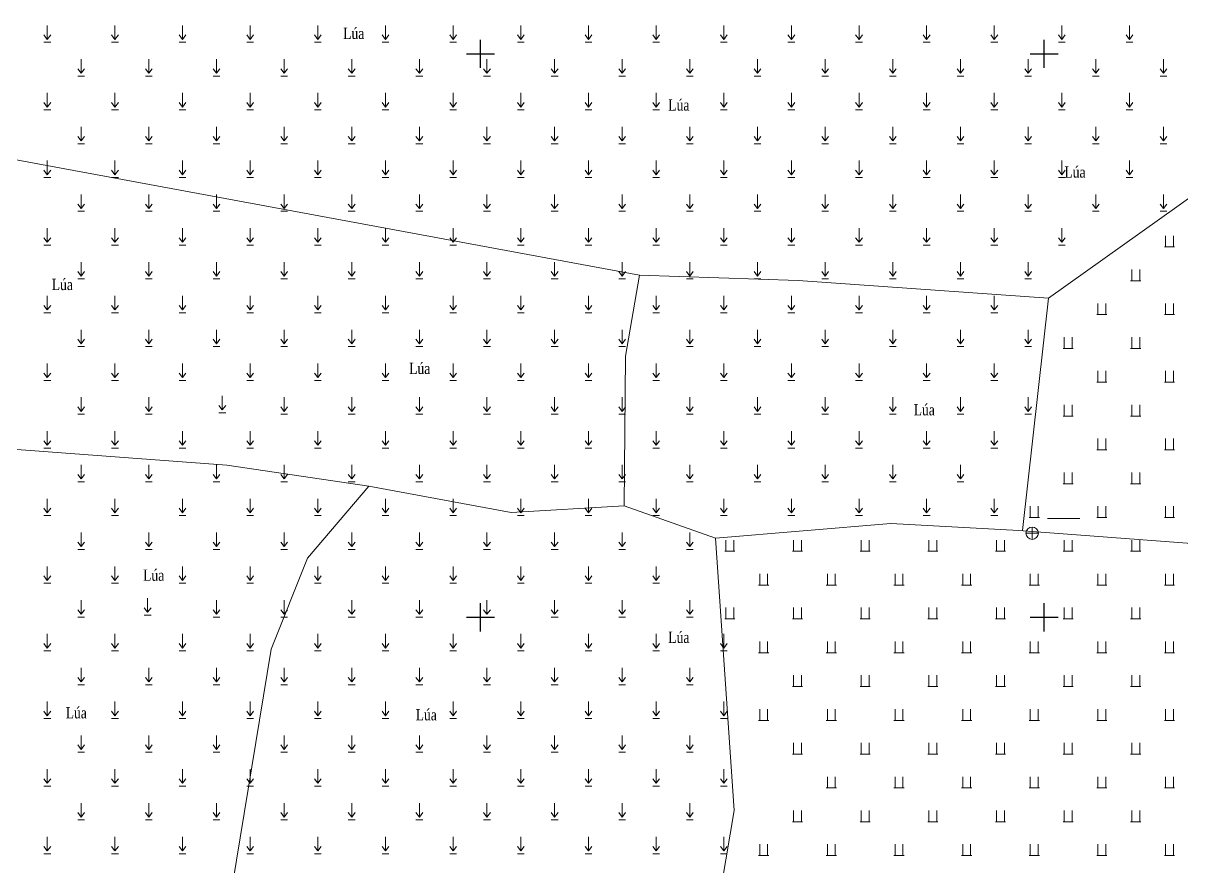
# Model space of a CAD drawing. Header units: metres. Extents: x 585499 to 586851, y 1565849 to 1566901.
# Drawn here: x 586159.4 to 586262.2, y 1566277.9 to 1566352.7 of the extents above; entities that cross this region are included whole.
import ezdxf

# ---------------------------------------------------------------- set-up
doc = ezdxf.new("R2010")
doc.units = ezdxf.units.M
for name, color, linetype, lineweight in [('59', 7, 'Continuous', 0), ('chem', 50, 'Continuous', 0), ('Coso', 7, 'Continuous', 0), ('duong bo', 97, 'Continuous', 0), ('text', 7, 'Continuous', 0), ('ThucVat', 90, 'Continuous', 0)]:
    doc.layers.add(name, color=color, linetype=linetype, lineweight=lineweight)
doc.layers.add('K_HUNG', color=7, linetype='Continuous')
doc.styles.add('ghi chu', font='times.ttf', dxfattribs={"height": 1})

# ---------------------------------------------------------------- blocks, each defined once
blk = doc.blocks.new('fdsa')
at = {"layer": 'ThucVat', "color": 8}
for p, q in [((586981.4263575979, 1565459.991382506), (586981.4263575979, 1565458.991382506)), ((586982.1263575979, 1565459.991382506), (586982.1263575979, 1565458.991382506))]:
    blk.add_line(p, q, dxfattribs=at)
blk.add_lwpolyline([(586981.326357598, 1565458.991382506), (586982.2263575979, 1565458.991382506)], dxfattribs=at)
blk = doc.blocks.new('aa')
at = {"layer": 'ThucVat', "color": 8}
for p, q in [((586849.3487158166, 1565409.619042327), (586849.3487158166, 1565410.869042327)), ((586849.3487158166, 1565409.619042327), (586849.0487158166, 1565410.019042327)), ((586849.0487158166, 1565409.369042327), (586849.6487158167, 1565409.369042327)), ((586849.3487158166, 1565409.619042327), (586849.6487158167, 1565410.019042327))]:
    blk.add_line(p, q, dxfattribs=at)
blk = doc.blocks.new('06')
at = {"layer": '59', "color": 6, "linetype": 'Continuous'}
for p, q in [((-1.57, -1.55), (1.54, 1.56)), ((1.55, -1.56), (-1.56, 1.55))]:
    blk.add_line(p, q, dxfattribs=at)
blk.add_circle((-0.0080000001192093, 0), 2.2, dxfattribs=at)

msp = doc.modelspace()

# ---------------------------------------------------------------- linework, layer by layer
at = {"layer": 'chem', "color": 8}
msp.add_line((586250.2862458432, 1566308.759904379), (586253.1558280338, 1566308.759904379), dxfattribs=at)
at = {"layer": 'duong bo', "color": 8, "elevation": 14.25}
for points in [[(586324.219, 1566348.944), (586312.533, 1566345.306), (586301.02759629, 1566342.338174947), (586288.462, 1566334.767), (586265.809, 1566346.223), (586263.5000718996, 1566337.659258756), (586250.3867375035, 1566328.306204533), (586228.183097491, 1566329.879970581), (586214.0918831516, 1566330.358119704), (586212.8601861595, 1566323.177123646), (586212.7451657242, 1566309.8832504), (586202.7052408179, 1566309.314825152), (586190.087705313, 1566311.650795326), (586177.4861404618, 1566313.498699785), (586105.3166926311, 1566318.896222219), (586074.3113892872, 1566326.389889562)], [(586153.1907784758, 1566341.624369379), (586214.0918831516, 1566330.358119704)], [(586250.3867375035, 1566328.306204533), (586248.0865419905, 1566307.690253758)], [(586176.6486965037, 1566268.023085671), (586181.43835896, 1566297.186755072), (586184.6504698739, 1566305.252953438), (586190.087705313, 1566311.650795326)], [(586284.2896533251, 1566304.944557296), (586247.7462702203, 1566307.716060462), (586236.3977670765, 1566308.311051553), (586220.8565020083, 1566307.013229798), (586212.7451657242, 1566309.8832504)], [(586220.8565020083, 1566307.013229798), (586222.4973230751, 1566282.873620181), (586221.3965533596, 1566276.391154682), (586222.0051092956, 1566259.713120151), (586220.0302269311, 1566257.177813843), (586218.3285062019, 1566256.781046534), (586211.7626109275, 1566257.044592834), (586202.9634048458, 1566255.294467246), (586202.245, 1566253.791)]]:
    msp.add_lwpolyline(points, dxfattribs=at)
at = {"layer": 'K_HUNG', "color": 8}
for p, q in [((586200, 1566348.75), (586200, 1566351.25)), ((586250, 1566348.75), (586250, 1566351.25)), ((586198.75, 1566350), (586201.25, 1566350)), ((586248.75, 1566350), (586251.25, 1566350)), ((586200, 1566298.75), (586200, 1566301.25)), ((586250, 1566298.75), (586250, 1566301.25)), ((586198.75, 1566300), (586201.25, 1566300)), ((586248.75, 1566300), (586251.25, 1566300))]:
    msp.add_line(p, q, dxfattribs=at)

# ---------------------------------------------------------------- block references
at = {"layer": 'Coso', "color": 8, "linetype": 'Continuous', "xscale": 0.2499999999548433, "yscale": 0.2499999999548433, "zscale": 0.2499999999548433, "rotation": 135.370705478365}
msp.add_blockref('06', (586248.9322322701, 1566307.462988562, 12.79), dxfattribs=at)
at = {"layer": 'ThucVat', "color": 8}
for name, p in [('aa', (-687.7742721281247, 941.6541792920325)), ('aa', (-681.7742721281247, 941.6541792920325)), ('aa', (-675.7742721281247, 941.6541792920325)), ('aa', (-669.7742721281247, 941.6541792920325)), ('aa', (-663.7742721281247, 941.6541792920325)), ('aa', (-657.7742721281247, 941.6541792920325)), ('aa', (-657.7742721281247, 941.6541792920325)), ('aa', (-651.7742721281247, 941.6541792920325)), ('aa', (-645.7742721281247, 941.6541792920325)), ('aa', (-639.7742721281247, 941.6541792920325)), ('aa', (-633.7742721281247, 941.6541792920325)), ('aa', (-627.7742721281247, 941.6541792920325)), ('aa', (-621.7742721281247, 941.6541792920325)), ('aa', (-615.7742721281247, 941.6541792920325)), ('aa', (-609.7742721281247, 941.6541792920325)), ('aa', (-603.7742721281247, 941.6541792920325)), ('aa', (-597.7742721281247, 941.6541792920325)), ('aa', (-591.7742721281247, 941.6541792920325)), ('aa', (-684.7742721281247, 938.6541792920325)), ('aa', (-678.7742721281247, 938.6541792920325)), ('aa', (-672.7742721281247, 938.6541792920325)), ('aa', (-666.7742721281247, 938.6541792920325)), ('aa', (-660.7742721281247, 938.6541792920325)), ('aa', (-654.7742721281247, 938.6541792920325)), ('aa', (-654.7742721281247, 938.6541792920325)), ('aa', (-648.7742721281247, 938.6541792920325)), ('aa', (-642.7742721281247, 938.6541792920325)), ('aa', (-636.7742721281247, 938.6541792920325)), ('aa', (-630.7742721281247, 938.6541792920325)), ('aa', (-624.7742721281247, 938.6541792920325)), ('aa', (-618.7742721281247, 938.6541792920325)), ('aa', (-612.7742721281247, 938.6541792920325)), ('aa', (-606.7742721281247, 938.6541792920325)), ('aa', (-600.7742721281247, 938.6541792920325)), ('aa', (-594.7742721281247, 938.6541792920325)), ('aa', (-588.7742721281247, 938.6541792920325)), ('aa', (-687.7742721281247, 935.6541792920325)), ('aa', (-681.7742721281247, 935.6541792920325)), ('aa', (-675.7742721281247, 935.6541792920325)), ('aa', (-669.7742721281247, 935.6541792920325)), ('aa', (-663.7742721281247, 935.6541792920325)), ('aa', (-657.7742721281247, 935.6541792920325)), ('aa', (-657.7742721281247, 935.6541792920325)), ('aa', (-651.7742721281247, 935.6541792920325)), ('aa', (-645.7742721281247, 935.6541792920325)), ('aa', (-639.7742721281247, 935.6541792920325)), ('aa', (-633.7742721281247, 935.6541792920325)), ('aa', (-627.7742721281247, 935.6541792920325)), ('aa', (-621.7742721281247, 935.6541792920325)), ('aa', (-615.7742721281247, 935.6541792920325)), ('aa', (-609.7742721281247, 935.6541792920325)), ('aa', (-603.7742721281247, 935.6541792920325)), ('aa', (-597.7742721281247, 935.6541792920325)), ('aa', (-591.7742721281247, 935.6541792920325)), ('aa', (-684.7742721281247, 932.6541792920325)), ('aa', (-678.7742721281247, 932.6541792920325)), ('aa', (-672.7742721281247, 932.6541792920325)), ('aa', (-666.7742721281247, 932.6541792920325)), ('aa', (-660.7742721281247, 932.6541792920325)), ('aa', (-654.7742721281247, 932.6541792920325)), ('aa', (-654.7742721281247, 932.6541792920325)), ('aa', (-648.7742721281247, 932.6541792920325)), ('aa', (-642.7742721281247, 932.6541792920325)), ('aa', (-636.7742721281247, 932.6541792920325)), ('aa', (-630.7742721281247, 932.6541792920325)), ('aa', (-624.7742721281247, 932.6541792920325)), ('aa', (-618.7742721281247, 932.6541792920325)), ('aa', (-612.7742721281247, 932.6541792920325)), ('aa', (-606.7742721281247, 932.6541792920325)), ('aa', (-600.7742721281247, 932.6541792920325)), ('aa', (-594.7742721281247, 932.6541792920325)), ('aa', (-588.7742721281247, 932.6541792920325)), ('aa', (-687.7742721281247, 929.6541792920325)), ('aa', (-681.7742721281247, 929.6541792920325)), ('aa', (-675.7742721281247, 929.6541792920325)), ('aa', (-669.7742721281247, 929.6541792920325)), ('aa', (-663.7742721281247, 929.6541792920325)), ('aa', (-657.7742721281247, 929.6541792920325)), ('aa', (-657.7742721281247, 929.6541792920325)), ('aa', (-651.7742721281247, 929.6541792920325)), ('aa', (-645.7742721281247, 929.6541792920325)), ('aa', (-639.7742721281247, 929.6541792920325)), ('aa', (-633.7742721281247, 929.6541792920325)), ('aa', (-627.7742721281247, 929.6541792920325)), ('aa', (-621.7742721281247, 929.6541792920325)), ('aa', (-615.7742721281247, 929.6541792920325)), ('aa', (-609.7742721281247, 929.6541792920325)), ('aa', (-603.7742721281247, 929.6541792920325)), ('aa', (-597.7742721281247, 929.6541792920325)), ('aa', (-591.7742721281247, 929.6541792920325)), ('aa', (-684.7742721281247, 926.6541792920325)), ('aa', (-678.7742721281247, 926.6541792920325)), ('aa', (-672.7742721281247, 926.6541792920325)), ('aa', (-666.7742721281247, 926.6541792920325)), ('aa', (-660.7742721281247, 926.6541792920325)), ('aa', (-654.7742721281247, 926.6541792920325)), ('aa', (-654.7742721281247, 926.6541792920325)), ('aa', (-648.7742721281247, 926.6541792920325)), ('aa', (-642.7742721281247, 926.6541792920325)), ('aa', (-636.7742721281247, 926.6541792920325)), ('aa', (-630.7742721281247, 926.6541792920325)), ('aa', (-624.7742721281247, 926.6541792920325)), ('aa', (-618.7742721281247, 926.6541792920325)), ('aa', (-612.7742721281247, 926.6541792920325)), ('aa', (-606.7742721281247, 926.6541792920325)), ('aa', (-600.7742721281247, 926.6541792920325)), ('aa', (-594.7742721281247, 926.6541792920325)), ('aa', (-588.7742721281247, 926.6541792920325)), ('aa', (-687.7742721281247, 923.6541792920325)), ('aa', (-681.7742721281247, 923.6541792920325)), ('aa', (-675.7742721281247, 923.6541792920325)), ('aa', (-669.7742721281247, 923.6541792920325)), ('aa', (-663.7742721281247, 923.6541792920325)), ('aa', (-657.7742721281247, 923.6541792920325)), ('aa', (-657.7742721281247, 923.6541792920325)), ('aa', (-651.7742721281247, 923.6541792920325)), ('aa', (-645.7742721281247, 923.6541792920325)), ('aa', (-639.7742721281247, 923.6541792920325)), ('aa', (-633.7742721281247, 923.6541792920325)), ('aa', (-627.7742721281247, 923.6541792920325)), ('aa', (-621.7742721281247, 923.6541792920325)), ('aa', (-615.7742721281247, 923.6541792920325)), ('aa', (-609.7742721281247, 923.6541792920325)), ('aa', (-603.7742721281247, 923.6541792920325)), ('aa', (-597.7742721281247, 923.6541792920325)), ('fdsa', (-720.6564918957883, 873.8671861058101)), ('aa', (-684.7742721281247, 920.6541792920325)), ('aa', (-678.7742721281247, 920.6541792920325)), ('aa', (-672.7742721281247, 920.6541792920325)), ('aa', (-666.7742721281247, 920.6541792920325)), ('aa', (-660.7742721281247, 920.6541792920325)), ('aa', (-654.7742721281247, 920.6541792920325)), ('aa', (-654.7742721281247, 920.6541792920325)), ('aa', (-648.7742721281247, 920.6541792920325)), ('aa', (-642.7742721281247, 920.6541792920325)), ('aa', (-636.7742721281247, 920.6541792920325)), ('aa', (-630.7742721281247, 920.6541792920325)), ('aa', (-624.7742721281247, 920.6541792920325)), ('aa', (-618.7742721281247, 920.6541792920325)), ('aa', (-612.7742721281247, 920.6541792920325)), ('aa', (-606.7742721281247, 920.6541792920325)), ('aa', (-600.7742721281247, 920.6541792920325)), ('fdsa', (-723.6564918957883, 870.8671861058101)), ('aa', (-687.7742721281247, 917.6541792920325)), ('aa', (-681.7742721281247, 917.6541792920325)), ('aa', (-675.7742721281247, 917.6541792920325)), ('aa', (-669.7742721281247, 917.6541792920325)), ('aa', (-663.7742721281247, 917.6541792920325)), ('aa', (-657.7742721281247, 917.6541792920325)), ('aa', (-657.7742721281247, 917.6541792920325)), ('aa', (-651.7742721281247, 917.6541792920325)), ('aa', (-645.7742721281247, 917.6541792920325)), ('aa', (-639.7742721281247, 917.6541792920325)), ('aa', (-633.7742721281247, 917.6541792920325)), ('aa', (-627.7742721281247, 917.6541792920325)), ('aa', (-621.7742721281247, 917.6541792920325)), ('aa', (-615.7742721281247, 917.6541792920325)), ('aa', (-609.7742721281247, 917.6541792920325)), ('aa', (-603.7742721281247, 917.6541792920325)), ('fdsa', (-726.6564918957883, 867.8671861058101)), ('fdsa', (-720.6564918957883, 867.8671861058101)), ('aa', (-684.7742721281247, 914.6541792920325)), ('aa', (-678.7742721281247, 914.6541792920325)), ('aa', (-672.7742721281247, 914.6541792920325)), ('aa', (-666.7742721281247, 914.6541792920325)), ('aa', (-660.7742721281247, 914.6541792920325)), ('aa', (-654.7742721281247, 914.6541792920325)), ('aa', (-654.7742721281247, 914.6541792920325)), ('aa', (-648.7742721281247, 914.6541792920325)), ('aa', (-642.7742721281247, 914.6541792920325)), ('aa', (-636.7742721281247, 914.6541792920325)), ('aa', (-630.7742721281247, 914.6541792920325)), ('aa', (-624.7742721281247, 914.6541792920325)), ('aa', (-618.7742721281247, 914.6541792920325)), ('aa', (-612.7742721281247, 914.6541792920325)), ('aa', (-606.7742721281247, 914.6541792920325)), ('aa', (-600.7742721281247, 914.6541792920325)), ('fdsa', (-729.6564918957883, 864.8671861058101)), ('fdsa', (-723.6564918957883, 864.8671861058101)), ('aa', (-687.7742721281247, 911.6541792920325)), ('aa', (-681.7742721281247, 911.6541792920325)), ('aa', (-675.7742721281247, 911.6541792920325)), ('aa', (-669.7742721281247, 911.6541792920325)), ('aa', (-663.7742721281247, 911.6541792920325)), ('aa', (-657.7742721281247, 911.6541792920325)), ('aa', (-657.7742721281247, 911.6541792920325)), ('aa', (-651.7742721281247, 911.6541792920325)), ('aa', (-645.7742721281247, 911.6541792920325)), ('aa', (-639.7742721281247, 911.6541792920325)), ('aa', (-633.7742721281247, 911.6541792920325)), ('aa', (-627.7742721281247, 911.6541792920325)), ('aa', (-621.7742721281247, 911.6541792920325)), ('aa', (-615.7742721281247, 911.6541792920325)), ('aa', (-609.7742721281247, 911.6541792920325)), ('aa', (-603.7742721281247, 911.6541792920325)), ('fdsa', (-726.6564918957883, 861.8671861058101)), ('fdsa', (-720.6564918957883, 861.8671861058101)), ('aa', (-684.7742721281247, 908.6541792920325)), ('aa', (-678.7742721281247, 908.6541792920325)), ('aa', (-672.2524458167609, 908.7896235040389)), ('aa', (-666.7742721281247, 908.6541792920325)), ('aa', (-660.7742721281247, 908.6541792920325)), ('aa', (-654.7742721281247, 908.6541792920325)), ('aa', (-654.7742721281247, 908.6541792920325)), ('aa', (-648.7742721281247, 908.6541792920325)), ('aa', (-642.7742721281247, 908.6541792920325)), ('aa', (-636.7742721281247, 908.6541792920325)), ('aa', (-630.7742721281247, 908.6541792920325)), ('aa', (-624.7742721281247, 908.6541792920325)), ('aa', (-618.7742721281247, 908.6541792920325)), ('aa', (-612.7742721281247, 908.6541792920325)), ('aa', (-606.7742721281247, 908.6541792920325)), ('aa', (-600.7742721281247, 908.6541792920325)), ('fdsa', (-729.6564918957883, 858.8671861058101)), ('fdsa', (-723.6564918957883, 858.8671861058101)), ('aa', (-687.7742721281247, 905.6541792920325)), ('aa', (-681.7742721281247, 905.6541792920325)), ('aa', (-675.7742721281247, 905.6541792920325)), ('aa', (-669.7742721281247, 905.6541792920325)), ('aa', (-663.7742721281247, 905.6541792920325)), ('aa', (-657.7742721281247, 905.6541792920325)), ('aa', (-657.7742721281247, 905.6541792920325)), ('aa', (-651.7742721281247, 905.6541792920325)), ('aa', (-645.7742721281247, 905.6541792920325)), ('aa', (-639.7742721281247, 905.6541792920325)), ('aa', (-633.7742721281247, 905.6541792920325)), ('aa', (-627.7742721281247, 905.6541792920325)), ('aa', (-621.7742721281247, 905.6541792920325)), ('aa', (-615.7742721281247, 905.6541792920325)), ('aa', (-609.7742721281247, 905.6541792920325)), ('aa', (-603.7742721281247, 905.6541792920325)), ('fdsa', (-726.6564918957883, 855.8671861058101)), ('fdsa', (-720.6564918957883, 855.8671861058101)), ('aa', (-684.7742721281247, 902.6541792920325)), ('aa', (-678.7742721281247, 902.6541792920325)), ('aa', (-672.7742721281247, 902.6541792920325)), ('aa', (-666.7742721281247, 902.6541792920325)), ('aa', (-660.7742721281247, 902.6541792920325)), ('aa', (-654.7742721281247, 902.6541792920325)), ('aa', (-654.7742721281247, 902.6541792920325)), ('aa', (-648.7742721281247, 902.6541792920325)), ('aa', (-642.7742721281247, 902.6541792920325)), ('aa', (-636.7742721281247, 902.6541792920325)), ('aa', (-630.7742721281247, 902.6541792920325)), ('aa', (-624.7742721281247, 902.6541792920325)), ('aa', (-618.7742721281247, 902.6541792920325)), ('aa', (-612.7742721281247, 902.6541792920325)), ('aa', (-606.7742721281247, 902.6541792920325)), ('fdsa', (-729.6564918957883, 852.8671861058101)), ('fdsa', (-723.6564918957883, 852.8671861058101)), ('aa', (-687.7742721281247, 899.6541792920325)), ('aa', (-681.7742721281247, 899.6541792920325)), ('aa', (-675.7742721281247, 899.6541792920325)), ('aa', (-669.7742721281247, 899.6541792920325)), ('aa', (-663.7742721281247, 899.6541792920325)), ('aa', (-657.7742721281247, 899.6541792920325)), ('aa', (-657.7742721281247, 899.6541792920325)), ('aa', (-651.7742721281247, 899.6541792920325)), ('aa', (-645.7742721281247, 899.6541792920325)), ('aa', (-639.7742721281247, 899.6541792920325)), ('aa', (-633.7742721281247, 899.6541792920325)), ('aa', (-627.7742721281247, 899.6541792920325)), ('aa', (-621.7742721281247, 899.6541792920325)), ('aa', (-615.7742721281247, 899.6541792920325)), ('aa', (-609.7742721281247, 899.6541792920325)), ('aa', (-603.7742721281247, 899.6541792920325)), ('fdsa', (-732.6564918957883, 849.8671861058101)), ('fdsa', (-726.6564918957883, 849.8671861058101)), ('fdsa', (-720.6564918957883, 849.8671861058101)), ('aa', (-684.7742721281247, 896.6541792920325)), ('aa', (-678.7742721281247, 896.6541792920325)), ('aa', (-672.7742721281247, 896.6541792920325)), ('aa', (-666.7742721281247, 896.6541792920325)), ('aa', (-660.7742721281247, 896.6541792920325)), ('aa', (-654.7742721281247, 896.6541792920325)), ('aa', (-654.7742721281247, 896.6541792920325)), ('aa', (-648.7742721281247, 896.6541792920325)), ('aa', (-642.7742721281247, 896.6541792920325)), ('aa', (-636.7742721281247, 896.6541792920325)), ('aa', (-630.7742721281247, 896.6541792920325)), ('fdsa', (-759.6564918957883, 846.8671861058101)), ('fdsa', (-753.6564918957883, 846.8671861058101)), ('fdsa', (-747.6564918957883, 846.8671861058101)), ('fdsa', (-747.6564918957883, 846.8671861058101)), ('fdsa', (-741.6564918957883, 846.8671861058101)), ('fdsa', (-735.6564918957883, 846.8671861058101)), ('fdsa', (-729.6564918957883, 846.8671861058101)), ('fdsa', (-723.6564918957883, 846.8671861058101)), ('aa', (-687.7742721281247, 893.6541792920325)), ('aa', (-681.7742721281247, 893.6541792920325)), ('aa', (-675.7742721281247, 893.6541792920325)), ('aa', (-669.7742721281247, 893.6541792920325)), ('aa', (-663.7742721281247, 893.6541792920325)), ('aa', (-657.7742721281247, 893.6541792920325)), ('aa', (-657.7742721281247, 893.6541792920325)), ('aa', (-651.7742721281247, 893.6541792920325)), ('aa', (-645.7742721281247, 893.6541792920325)), ('aa', (-639.7742721281247, 893.6541792920325)), ('aa', (-633.7742721281247, 893.6541792920325)), ('fdsa', (-756.6564918957883, 843.8671861058101)), ('fdsa', (-750.6564918957883, 843.8671861058101)), ('fdsa', (-750.6564918957883, 843.8671861058101)), ('fdsa', (-744.6564918957883, 843.8671861058101)), ('fdsa', (-738.6564918957883, 843.8671861058101)), ('fdsa', (-732.6564918957883, 843.8671861058101)), ('fdsa', (-726.6564918957883, 843.8671861058101)), ('fdsa', (-720.6564918957883, 843.8671861058101)), ('aa', (-684.7742721281247, 890.6541792920325)), ('aa', (-678.8762998620514, 890.8297616958153)), ('aa', (-672.7742721281247, 890.6541792920325)), ('aa', (-666.7742721281247, 890.6541792920325)), ('aa', (-660.7742721281247, 890.6541792920325)), ('aa', (-654.7742721281247, 890.6541792920325)), ('aa', (-654.7742721281247, 890.6541792920325)), ('aa', (-648.7742721281247, 890.6541792920325)), ('aa', (-642.7742721281247, 890.6541792920325)), ('aa', (-636.7742721281247, 890.6541792920325)), ('aa', (-630.7742721281247, 890.6541792920325)), ('fdsa', (-759.6564918957883, 840.8671861058101)), ('fdsa', (-753.6564918957883, 840.8671861058101)), ('fdsa', (-747.6564918957883, 840.8671861058101)), ('fdsa', (-747.6564918957883, 840.8671861058101)), ('fdsa', (-741.6564918957883, 840.8671861058101)), ('fdsa', (-735.6564918957883, 840.8671861058101)), ('fdsa', (-729.6564918957883, 840.8671861058101)), ('fdsa', (-723.6564918957883, 840.8671861058101)), ('aa', (-687.7742721281247, 887.6541792920325)), ('aa', (-681.7742721281247, 887.6541792920325)), ('aa', (-675.7742721281247, 887.6541792920325)), ('aa', (-669.7742721281247, 887.6541792920325)), ('aa', (-663.7742721281247, 887.6541792920325)), ('aa', (-657.7742721281247, 887.6541792920325)), ('aa', (-657.7742721281247, 887.6541792920325)), ('aa', (-651.7742721281247, 887.6541792920325)), ('aa', (-645.7742721281247, 887.6541792920325)), ('aa', (-639.7742721281247, 887.6541792920325)), ('aa', (-633.7742721281247, 887.6541792920325)), ('aa', (-627.7742721281247, 887.6541792920325)), ('fdsa', (-756.6564918957883, 837.8671861058101)), ('fdsa', (-750.6564918957883, 837.8671861058101)), ('fdsa', (-750.6564918957883, 837.8671861058101)), ('fdsa', (-744.6564918957883, 837.8671861058101)), ('fdsa', (-738.6564918957883, 837.8671861058101)), ('fdsa', (-732.6564918957883, 837.8671861058101)), ('fdsa', (-726.6564918957883, 837.8671861058101)), ('fdsa', (-720.6564918957883, 837.8671861058101)), ('aa', (-684.7742721281247, 884.6541792920325)), ('aa', (-678.7742721281247, 884.6541792920325)), ('aa', (-672.7742721281247, 884.6541792920325)), ('aa', (-666.7742721281247, 884.6541792920325)), ('aa', (-660.7742721281247, 884.6541792920325)), ('aa', (-654.7742721281247, 884.6541792920325)), ('aa', (-654.7742721281247, 884.6541792920325)), ('aa', (-648.7742721281247, 884.6541792920325)), ('aa', (-642.7742721281247, 884.6541792920325)), ('aa', (-636.7742721281247, 884.6541792920325)), ('aa', (-630.7742721281247, 884.6541792920325)), ('fdsa', (-753.6564918957883, 834.8671861058101)), ('fdsa', (-747.6564918957883, 834.8671861058101)), ('fdsa', (-747.6564918957883, 834.8671861058101)), ('fdsa', (-741.6564918957883, 834.8671861058101)), ('fdsa', (-735.6564918957883, 834.8671861058101)), ('fdsa', (-729.6564918957883, 834.8671861058101)), ('fdsa', (-723.6564918957883, 834.8671861058101)), ('aa', (-687.7742721281247, 881.6541792920325)), ('aa', (-681.7742721281247, 881.6541792920325)), ('aa', (-675.7742721281247, 881.6541792920325)), ('aa', (-669.7742721281247, 881.6541792920325)), ('aa', (-663.7742721281247, 881.6541792920325)), ('aa', (-657.7742721281247, 881.6541792920325)), ('aa', (-657.7742721281247, 881.6541792920325)), ('aa', (-651.7742721281247, 881.6541792920325)), ('aa', (-645.7742721281247, 881.6541792920325)), ('aa', (-639.7742721281247, 881.6541792920325)), ('aa', (-633.7742721281247, 881.6541792920325)), ('aa', (-627.7742721281247, 881.6541792920325)), ('fdsa', (-756.6564918957883, 831.8671861058101)), ('fdsa', (-750.6564918957883, 831.8671861058101)), ('fdsa', (-750.6564918957883, 831.8671861058101)), ('fdsa', (-744.6564918957883, 831.8671861058101)), ('fdsa', (-738.6564918957883, 831.8671861058101)), ('fdsa', (-732.6564918957883, 831.8671861058101)), ('fdsa', (-726.6564918957883, 831.8671861058101)), ('fdsa', (-720.6564918957883, 831.8671861058101)), ('aa', (-684.7742721281247, 878.6541792920325)), ('aa', (-678.7742721281247, 878.6541792920325)), ('aa', (-672.7742721281247, 878.6541792920325)), ('aa', (-666.7742721281247, 878.6541792920325)), ('aa', (-660.7742721281247, 878.6541792920325)), ('aa', (-654.7742721281247, 878.6541792920325)), ('aa', (-654.7742721281247, 878.6541792920325)), ('aa', (-648.7742721281247, 878.6541792920325)), ('aa', (-642.7742721281247, 878.6541792920325)), ('aa', (-636.7742721281247, 878.6541792920325)), ('aa', (-630.7742721281247, 878.6541792920325)), ('fdsa', (-753.6564918957883, 828.8671861058101)), ('fdsa', (-747.6564918957883, 828.8671861058101)), ('fdsa', (-747.6564918957883, 828.8671861058101)), ('fdsa', (-741.6564918957883, 828.8671861058101)), ('fdsa', (-735.6564918957883, 828.8671861058101)), ('fdsa', (-729.6564918957883, 828.8671861058101)), ('fdsa', (-723.6564918957883, 828.8671861058101)), ('aa', (-687.7742721281247, 875.6541792920325)), ('aa', (-681.7742721281247, 875.6541792920325)), ('aa', (-675.7742721281247, 875.6541792920325)), ('aa', (-669.7742721281247, 875.6541792920325)), ('aa', (-663.7742721281247, 875.6541792920325)), ('aa', (-657.7742721281247, 875.6541792920325)), ('aa', (-657.7742721281247, 875.6541792920325)), ('aa', (-651.7742721281247, 875.6541792920325)), ('aa', (-645.7742721281247, 875.6541792920325)), ('aa', (-639.7742721281247, 875.6541792920325)), ('aa', (-633.7742721281247, 875.6541792920325)), ('aa', (-627.7742721281247, 875.6541792920325)), ('fdsa', (-750.6564918957883, 825.8671861058101)), ('fdsa', (-750.6564918957883, 825.8671861058101)), ('fdsa', (-744.6564918957883, 825.8671861058101)), ('fdsa', (-738.6564918957883, 825.8671861058101)), ('fdsa', (-732.6564918957883, 825.8671861058101)), ('fdsa', (-726.6564918957883, 825.8671861058101)), ('fdsa', (-720.6564918957883, 825.8671861058101)), ('aa', (-684.7742721281247, 872.6541792920325)), ('aa', (-678.7742721281247, 872.6541792920325)), ('aa', (-672.7742721281247, 872.6541792920325)), ('aa', (-666.7742721281247, 872.6541792920325)), ('aa', (-660.7742721281247, 872.6541792920325)), ('aa', (-654.7742721281247, 872.6541792920325)), ('aa', (-654.7742721281247, 872.6541792920325)), ('aa', (-648.7742721281247, 872.6541792920325)), ('aa', (-642.7742721281247, 872.6541792920325)), ('aa', (-636.7742721281247, 872.6541792920325)), ('aa', (-630.7742721281247, 872.6541792920325)), ('fdsa', (-753.6564918957883, 822.8671861058101)), ('fdsa', (-747.6564918957883, 822.8671861058101)), ('fdsa', (-747.6564918957883, 822.8671861058101)), ('fdsa', (-741.6564918957883, 822.8671861058101)), ('fdsa', (-735.6564918957883, 822.8671861058101)), ('fdsa', (-729.6564918957883, 822.8671861058101)), ('fdsa', (-723.6564918957883, 822.8671861058101)), ('aa', (-687.7742721281247, 869.6541792920325)), ('aa', (-681.7742721281247, 869.6541792920325)), ('aa', (-675.7742721281247, 869.6541792920325)), ('aa', (-669.7742721281247, 869.6541792920325)), ('aa', (-663.7742721281247, 869.6541792920325)), ('aa', (-657.7742721281247, 869.6541792920325)), ('aa', (-657.7742721281247, 869.6541792920325)), ('aa', (-651.7742721281247, 869.6541792920325)), ('aa', (-645.7742721281247, 869.6541792920325)), ('aa', (-639.7742721281247, 869.6541792920325)), ('aa', (-633.7742721281247, 869.6541792920325)), ('aa', (-627.7742721281247, 869.6541792920325)), ('fdsa', (-756.6564918957883, 819.8671861058101)), ('fdsa', (-750.6564918957883, 819.8671861058101)), ('fdsa', (-750.6564918957883, 819.8671861058101)), ('fdsa', (-744.6564918957883, 819.8671861058101)), ('fdsa', (-738.6564918957883, 819.8671861058101)), ('fdsa', (-732.6564918957883, 819.8671861058101)), ('fdsa', (-726.6564918957883, 819.8671861058101)), ('fdsa', (-720.6564918957883, 819.8671861058101))]:
    msp.add_blockref(name, p, dxfattribs=at)

# ---------------------------------------------------------------- texts
at = {"layer": 'text', "color": 8, "style": 'ghi chu', "width": 0.8}
for p in [(586187.812997807, 1566351.318457189, 14.25), (586216.6520359644, 1566344.964090179, 14.25), (586251.7921738182, 1566339.015524529, 14.25), (586161.9653739429, 1566329.035763084, 14.25), (586193.666137181, 1566321.58986941, 14.25), (586238.4247871891, 1566317.919674671, 14.25), (586170.0666685015, 1566303.241702231, 14.25), (586216.6520359644, 1566297.730953009, 14.25), (586163.2050440939, 1566291.034295045, 14.25), (586194.2492165378, 1566290.857068785, 14.25)]:
    msp.add_text('Lúa', height=0.9999999999999998, dxfattribs=at).set_placement(p)

doc.saveas('drawing.dxf')
